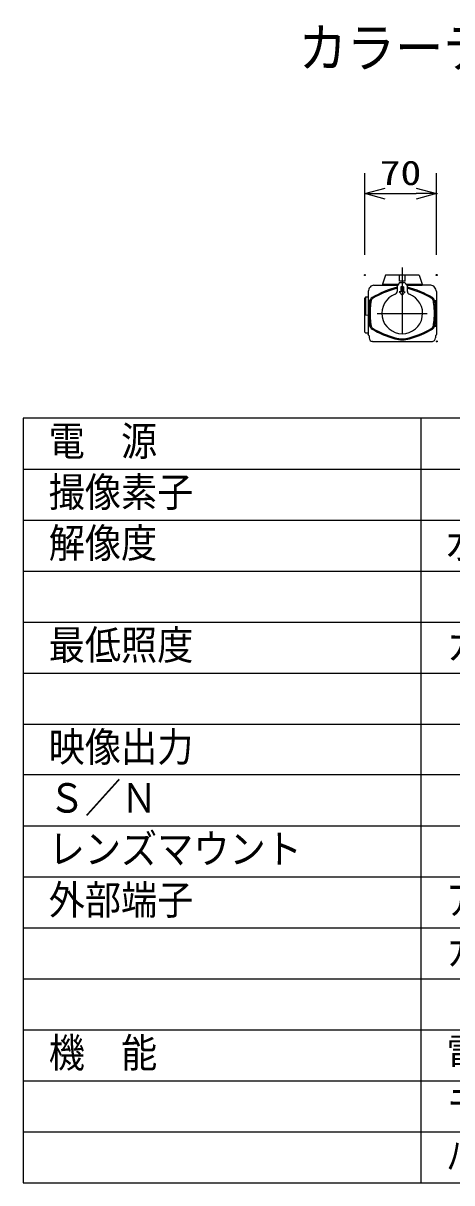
# Model space of a CAD drawing. Units: millimetres, scale not verified. Extents: x -63 to 64, y -57 to 57.
# Drawn here: x -62.5 to -20.5, y -56.5 to 57.2 of the extents above; entities that cross this region are included whole.
import ezdxf
from ezdxf.enums import TextEntityAlignment as Align

# ---------------------------------------------------------------- set-up
doc = ezdxf.new("R2010")
doc.units = ezdxf.units.MM
doc.header["$LTSCALE"] = 0.190236
doc.header["$PDMODE"] = 32
doc.header["$PDSIZE"] = 0.0951
for name, color, linetype in [('0-0_TOUROKU', 3, 'Continuous'), ('0-1_GAIKEI', 1, 'Continuous'), ('0-2_MOJI1', 2, 'Continuous'), ('0-3_WAKU', 1, 'Continuous')]:
    doc.layers.add(name, color=color, linetype=linetype)
doc.styles.add('ＭＳ ゴシック', font='')
doc.styles.get('ＭＳ ゴシック').set_extended_font_data('MS Gothic')

# ---------------------------------------------------------------- blocks, each defined once
blk = doc.blocks.new('_OPEN30')
at = {"layer": '0-1_GAIKEI', "color": 7}
blk.add_line((0, 0), (-1, 0), dxfattribs=at)
blk.add_lwpolyline([(-1, 0.26795), (0, 0), (-1, -0.26795)], dxfattribs=at)

msp = doc.modelspace()

# ---------------------------------------------------------------- linework, layer by layer
at = {"layer": '0-0_TOUROKU'}
for p, q in [((-29.0079, 34.529), (-29.0079, 42.5291)), ((-21.9978, 34.529), (-21.9978, 42.5291)), ((-27.0079, 40.5291), (-23.9978, 40.5291))]:
    msp.add_line(p, q, dxfattribs=at)
at = {"layer": '0-1_GAIKEI'}
for p, q in [((-25.3478, 33.279), (-25.3478, 26.779)), ((-25.6228, 31.929), (-25.6228, 32.529)), ((-25.0728, 31.929), (-25.6228, 31.929)), ((-25.0728, 31.929), (-25.0728, 32.529)), ((-25.6988, 31.6457), (-25.8478, 31.479)), ((-25.8478, 31.479), (-25.8478, 30.9354)), ((-25.8478, 31.475), (-25.8478, 30.9354)), ((-25.0478, 31.779), (-25.6478, 31.779)), ((-25.4728, 30.879), (-25.6478, 30.879)), ((-25.3478, 30.579), (-25.6478, 30.879)), ((-25.4728, 31.379), (-25.4728, 30.879)), ((-25.2228, 31.379), (-25.4728, 31.379)), ((-25.0478, 30.879), (-25.3478, 30.579)), ((-24.8478, 31.479), (-24.9969, 31.6457)), ((-24.8478, 30.9354), (-24.8478, 31.479)), ((-24.8478, 30.9354), (-24.8478, 31.475)), ((-28.908, 28.6229), (-28.908, 30.393)), ((-28.5165, 30.029), (-28.6486, 30.0268)), ((-22.1792, 30.029), (-22.0471, 30.0268)), ((-29.0079, 28.6781), (-28.9579, 28.6255)), ((-28.9579, 28.6255), (-28.6979, 28.6119)), ((-28.6222, 28.709), (-28.6222, 28.849)), ((-28.6222, 28.849), (-28.5984, 28.849)), ((-28.5984, 28.709), (-28.6222, 28.709)), ((-28.6079, 29.209), (-28.5979, 29.349)), ((-28.5872, 29.209), (-28.6079, 29.209)), ((-28.5984, 28.849), (-28.4979, 28.779)), ((-28.4979, 28.779), (-28.5984, 28.709)), ((-28.5979, 29.349), (-28.5784, 29.349)), ((-28.4674, 29.2719), (-28.5872, 29.209)), ((-28.5784, 29.349), (-28.4674, 29.2719)), ((-27.7979, 28.779), (-22.8978, 28.779)), ((-28.5035, 27.5289), (-28.6486, 27.5312)), ((-28.6079, 28.349), (-28.5872, 28.349)), ((-28.5979, 28.209), (-28.6079, 28.349)), ((-28.5784, 28.209), (-28.5979, 28.209)), ((-28.5872, 28.349), (-28.4674, 28.2862)), ((-28.4674, 28.2862), (-28.5784, 28.209)), ((-22.1922, 27.5289), (-22.0471, 27.5312))]:
    msp.add_line(p, q, dxfattribs=at)
at = {"layer": '0-1_GAIKEI', "color": 7}
for p, q in [((-23.6978, 32.529), (-23.3978, 31.629)), ((-28.6979, 30.9087), (-28.6979, 26.7126)), ((-28.1342, 31.529), (-27.2979, 31.529)), ((-27.2979, 31.629), (-25.7137, 31.629)), ((-27.2979, 31.529), (-25.8031, 31.529)), ((-24.982, 31.629), (-23.3978, 31.629)), ((-24.8926, 31.529), (-23.3978, 31.529)), ((-23.3978, 31.629), (-23.3978, 31.529)), ((-22.5615, 31.529), (-23.3978, 31.529)), ((-21.9978, 30.9087), (-21.9978, 26.7126)), ((-29.0079, 26.943), (-29.0079, 30.2678)), ((-28.908, 30.393), (-28.9941, 30.3023)), ((-28.908, 30.393), (-28.6979, 30.404)), ((-29.0579, 28.629), (-29.0579, 27.079)), ((-28.6979, 26.679), (-28.6979, 26.7126)), ((-28.5978, 26.579), (-28.6979, 26.679)), ((-28.5979, 26.5782), (-28.5979, 26.379)), ((-28.5978, 26.379), (-28.5979, 26.379)), ((-22.0978, 26.579), (-21.9978, 26.679)), ((-22.0978, 26.5782), (-22.0978, 26.379)), ((-22.0978, 26.379), (-22.0978, 26.379)), ((-21.9978, 26.679), (-21.9978, 26.7126)), ((-28.2479, 26.029), (-28.2479, 26.029)), ((-22.4478, 26.029), (-22.4478, 26.029))]:
    msp.add_line(p, q, dxfattribs=at)
for points in [[(-26.9979, 32.529), (-27.2979, 31.629), (-27.2979, 31.529)], [(-23.6978, 32.529), (-24.8478, 32.529), (-25.8478, 32.529), (-26.9979, 32.529)], [(-28.6979, 26.833), (-28.908, 26.8442), (-29.0079, 26.9495)], [(-28.293, 26.032), (-28.2942, 26.0322), (-28.2953, 26.0324), (-28.2965, 26.0325), (-28.2976, 26.0327), (-28.2988, 26.0328), (-28.2999, 26.033), (-28.3011, 26.0332), (-28.3022, 26.0333), (-28.3034, 26.0335), (-28.3045, 26.0337), (-28.3057, 26.0338)], [(-28.2479, 26.029), (-28.249, 26.0291), (-28.2502, 26.0291), (-28.2513, 26.0291), (-28.2525, 26.0291), (-28.2537, 26.0292), (-28.2548, 26.0292), (-28.256, 26.0292), (-28.2572, 26.0292), (-28.2583, 26.0293), (-28.2595, 26.0293), (-28.2606, 26.0293), (-28.2618, 26.0294), (-28.263, 26.0294), (-28.2641, 26.0295), (-28.2653, 26.0295), (-28.2664, 26.0296), (-28.2676, 26.0296), (-28.2688, 26.0297), (-28.2699, 26.0298), (-28.2711, 26.0298), (-28.2722, 26.0299), (-28.2734, 26.03), (-28.2746, 26.0301), (-28.2757, 26.0301), (-28.2769, 26.0302), (-28.278, 26.0303), (-28.2792, 26.0304), (-28.2803, 26.0305), (-28.2815, 26.0307), (-28.2826, 26.0308), (-28.2838, 26.0309), (-28.285, 26.031), (-28.2861, 26.0312), (-28.2873, 26.0313), (-28.2884, 26.0314), (-28.2896, 26.0316), (-28.2907, 26.0317), (-28.2919, 26.0319), (-28.293, 26.032)], [(-28.2479, 26.029), (-25.3478, 26.029), (-22.4478, 26.029)], [(-22.4478, 26.029), (-22.4467, 26.0291), (-22.4455, 26.0291), (-22.4443, 26.0291), (-22.4432, 26.0291), (-22.442, 26.0292), (-22.4409, 26.0292), (-22.4397, 26.0292), (-22.4385, 26.0292), (-22.4374, 26.0293), (-22.4362, 26.0293), (-22.4351, 26.0293), (-22.4339, 26.0294), (-22.4327, 26.0294), (-22.4316, 26.0295), (-22.4304, 26.0295), (-22.4292, 26.0296), (-22.4281, 26.0296), (-22.4269, 26.0297), (-22.4258, 26.0298), (-22.4246, 26.0298), (-22.4235, 26.0299), (-22.4223, 26.03), (-22.4211, 26.0301), (-22.42, 26.0301), (-22.4188, 26.0302), (-22.4177, 26.0303), (-22.4165, 26.0304), (-22.4154, 26.0305), (-22.4142, 26.0307), (-22.413, 26.0308), (-22.4119, 26.0309), (-22.4107, 26.031), (-22.4096, 26.0312), (-22.4084, 26.0313), (-22.4073, 26.0314), (-22.4061, 26.0316), (-22.405, 26.0317), (-22.4038, 26.0319), (-22.4027, 26.032)], [(-22.4027, 26.032), (-22.4015, 26.0322), (-22.4004, 26.0324), (-22.3992, 26.0325), (-22.3981, 26.0327), (-22.3969, 26.0328), (-22.3958, 26.033), (-22.3946, 26.0332), (-22.3935, 26.0333), (-22.3923, 26.0335), (-22.3912, 26.0337), (-22.39, 26.0338)]]:
    msp.add_lwpolyline(points, dxfattribs=at)
at = {"layer": '0-1_GAIKEI'}
msp.add_lwpolyline([(-25.2228, 31.379), (-25.2228, 30.879), (-25.0478, 30.879)], dxfattribs=at)
for points in [[(-22.0978, 29.349), (-22.1173, 29.349), (-22.2283, 29.2719), (-22.1085, 29.209), (-22.0878, 29.209)], [(-22.0735, 28.849), (-22.0973, 28.849), (-22.1978, 28.779), (-22.0973, 28.709), (-22.0735, 28.709)], [(-22.1085, 28.349), (-22.2283, 28.2862), (-22.1173, 28.209), (-22.0978, 28.209), (-22.0878, 28.349)]]:
    msp.add_lwpolyline(points, close=True, dxfattribs=at)
at = {"layer": '0-1_GAIKEI', "color": 7}
for centre, radius, start, end in [((-27.7131, 30.7611), 0.9957, 142.83964, 171.47745), ((-28.1342, 31.029), 0.5, 89.99698, 138.15561), ((-22.5615, 31.029), 0.5, 41.84439, 90.00302), ((-22.9826, 30.7611), 0.9957, 8.52255, 37.16036), ((-28.9579, 30.2678), 0.05, 136.5, 180), ((-29.0079, 28.629), 0.05, 90, 180), ((-29.0079, 27.079), 0.05, 180, 270), ((-28.2479, 26.379), 0.35, 179.9998, 270.00176), ((-22.4478, 26.379), 0.35, 269.99824, 0.0002)]:
    msp.add_arc(centre, radius, start, end, dxfattribs=at)
at = {"layer": '0-1_GAIKEI'}
for centre, radius, start, end in [((-23.2649, 21.6231), 10.0578, 104.88068, 120.07589), ((-23.2947, 21.6695), 9.9, 106.10805, 120.0564), ((-26.1478, 30.9354), 0.3, 290.35441, 0), ((-26.1478, 30.9354), 0.3, 290.35441, 0), ((-25.3478, 28.779), 2.5, 101.55692, 106.10805), ((-25.8478, 31.779), 0.2, 318.18969, 0), ((-24.8478, 31.779), 0.2, 180, 221.81031), ((-27.4307, 21.6231), 10.0578, 59.92411, 75.11932), ((-24.5478, 30.9354), 0.3, 180, 249.64559), ((-24.5478, 30.9354), 0.3, 180, 249.64559), ((-25.3478, 28.779), 2.5, 73.89195, 78.44308), ((-27.401, 21.6695), 9.9, 59.9436, 73.89195), ((-11.461, 28.779), 17.2329, 175.84768, 184.15228), ((-22.0189, 28.8126), 6.6105, 169.39678, 191.19772), ((-28.0962, 29.9727), 0.4112, 120.57413, 172.10716), ((-20.5978, 28.779), 7.9, 170.91325, 176.34981), ((-28.1024, 29.9788), 0.3002, 120.15119, 170.81846), ((-25.3478, 28.779), 2, 110.35441, 69.64559), ((-22.5933, 29.9788), 0.3002, 9.18154, 59.84881), ((-22.5995, 29.9727), 0.4112, 7.89284, 59.42587), ((-30.0979, 28.779), 7.9, 3.65019, 9.08675), ((-28.6768, 28.8126), 6.6105, 348.80228, 10.60322), ((-39.2347, 28.779), 17.2329, 355.84772, 4.15232), ((-20.5978, 28.779), 7.9, 176.48327, 183.51673), ((-30.0979, 28.779), 7.9, 356.48327, 3.51673), ((-28.0962, 27.5853), 0.4112, 187.89284, 239.42587), ((-20.5978, 28.779), 7.9, 183.65019, 189.08675), ((-28.1024, 27.5793), 0.3002, 189.18154, 239.84881), ((-23.2947, 35.8885), 9.9, 239.9436, 253.89195), ((-27.401, 35.8885), 9.9, 286.10805, 300.0564), ((-22.5933, 27.5793), 0.3002, 300.15119, 350.81846), ((-22.5995, 27.5853), 0.4112, 300.57413, 352.10716), ((-30.0979, 28.779), 7.9, 350.91325, 356.34981), ((-23.2649, 35.9349), 10.0578, 239.92411, 253.80235), ((-25.3478, 28.7604), 2.587, 253.77744, 270), ((-25.3478, 28.779), 2.5, 253.89195, 270), ((-25.3478, 28.779), 2.5, 270, 286.10805), ((-25.3478, 28.7604), 2.587, 270, 286.22256), ((-27.4307, 35.9349), 10.0578, 286.19765, 300.07589)]:
    msp.add_arc(centre, radius, start, end, dxfattribs=at)
at = {"layer": '0-1_GAIKEI', "color": 7}
for p in [(-21.9978, 40.5291), (-29.0079, 32.529), (-21.9978, 32.529), (-21.9605, 32.529), (-21.9605, 26.029)]:
    msp.add_point(p, dxfattribs=at)
at = {"layer": '0-3_WAKU', "color": 4}
for p, q in [((-62.5001, 18.5), (-62.5001, -16.5)), ((62.5001, 18.5), (-62.5001, 18.5)), ((-23.5, -16.5), (-23.5, 18.5)), ((-62.5001, -16.5), (-62.5001, -56.5001)), ((-23.5, -56.5001), (-23.5, -16.5)), ((-62.5001, -56.5001), (62.5001, -56.5001))]:
    msp.add_line(p, q, dxfattribs=at)
at = {"layer": '0-3_WAKU'}
for p, q in [((-62.5001, 13.5), (62.5001, 13.5)), ((-62.5001, 8.5), (62.5001, 8.5)), ((-62.5001, 3.5), (62.5001, 3.5)), ((-62.5001, -1.5), (62.5001, -1.5)), ((-62.5001, -6.5), (62.5001, -6.5)), ((-62.5001, -11.5), (62.5001, -11.5)), ((62.5001, -16.5), (-62.5001, -16.5)), ((-62.5001, -21.5), (62.5001, -21.5)), ((-62.5001, -26.5), (62.5001, -26.5)), ((-62.5001, -31.5001), (62.5001, -31.5001)), ((-62.5001, -36.5001), (62.5001, -36.5001)), ((-62.5001, -41.5001), (62.5001, -41.5001)), ((-62.5001, -46.5001), (62.5001, -46.5001)), ((-62.5001, -51.5001), (62.5001, -51.5001))]:
    msp.add_line(p, q, dxfattribs=at)

# ---------------------------------------------------------------- block references
at = {"layer": '0-0_TOUROKU', "xscale": 2, "yscale": 2, "rotation": 180}
msp.add_blockref('_OPEN30', (-29.0079, 40.5291), dxfattribs=at)
at = {"layer": '0-0_TOUROKU', "xscale": 2, "yscale": 2}
msp.add_blockref('_OPEN30', (-21.9978, 40.5291), dxfattribs=at)

# ---------------------------------------------------------------- texts
at = {"layer": '0-0_TOUROKU', "style": 'ＭＳ ゴシック', "width": 1.25}
msp.add_text('70', height=2.406, dxfattribs=at).set_placement((-27.5698, 40.6386), align=Align.BOTTOM_LEFT)
at = {"layer": '0-2_MOJI1', "style": 'ＭＳ ゴシック'}
for s, height, width, p in [('カラーテレビカメラ', 3.848, 0.9, (-35.5001, 51.7599)), ('電\u3000源', 2.887, 0.9, (-60.0001, 13.9449)), ('撮像素子', 2.887, 0.9, (-60.0001, 8.9449)), ('解像度', 2.887, 0.9, (-60.0001, 3.9449)), ('水平：５７０ＴＶ本以上（白黒モード)', 2.887, 0.95, (-21, 3.9449)), ('最低照度', 2.887, 0.9, (-60.0001, -6.0551)), ('カラーモード時：０．０９ルクス(Ｆ１．４）', 2.887, 0.9, (-21, -6.0551)), ('映像出力', 2.887, 0.9, (-60.0001, -16.0551)), ('Ｓ／Ｎ', 2.887, 0.9, (-60.0001, -21.0552)), ('レンズマウント', 2.887, 0.9, (-60.0001, -26.0552)), ('外部端子', 2.887, 0.9, (-60.0001, -31.0552)), ('アラーム出力（オープンコレクタ、ｍａｘ１６Ｖ、１００ｍＡ）', 2.886, 0.75, (-21, -31.0552)), ('カラー／白黒切替入力（５Ｖ、プルアップ)', 2.886, 0.8, (-21, -36.0552)), ('機\u3000能', 2.887, 0.9, (-60.0001, -46.0552)), ('電子感度アップ、カラー／白黒切替(デイナイト対応)', 2.886, 0.9, (-21, -46.0552)), ('モーションディデクタ', 2.887, 0.9, (-21, -51.0552)), ('バックフォーカス（ＡＢＦ／マニュアル／カラー白黒切替連動)', 2.887, 0.75, (-21, -56.0552))]:
    msp.add_text(s, height=height, dxfattribs=dict(at, width=width)).set_placement(p, align=Align.BOTTOM_LEFT)

doc.saveas('drawing.dxf')
